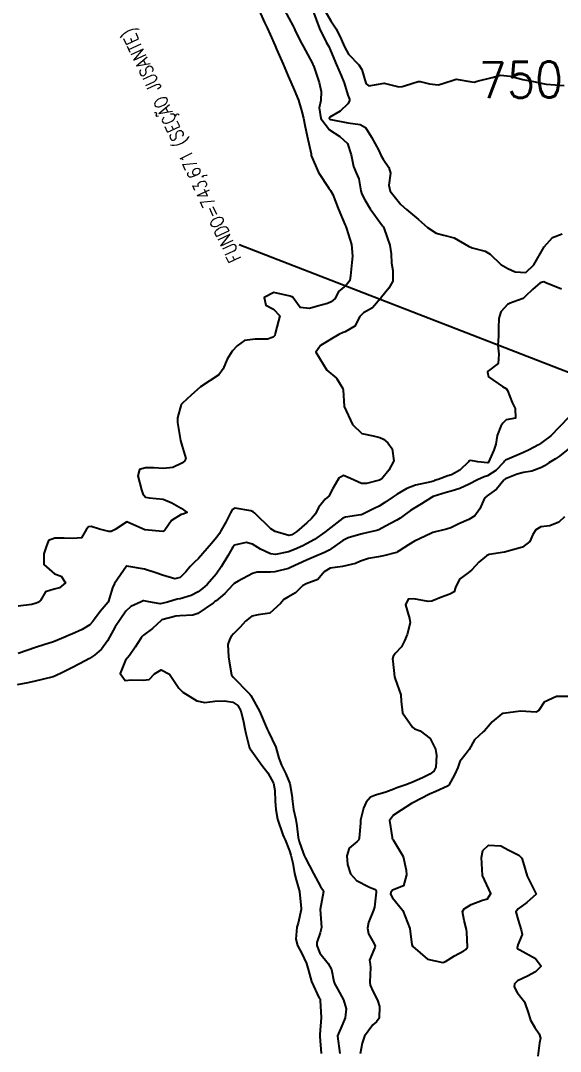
# Model space of a CAD drawing. Header units: metres. Extents: x 307586 to 320046, y 7427249 to 7434250.
# Drawn here: x 317844.5 to 317904.6, y 7431109.9 to 7431224.6 of the extents above; entities that cross this region are included whole.
import ezdxf
from ezdxf.enums import TextEntityAlignment as Align

# ---------------------------------------------------------------- set-up
doc = ezdxf.new("R2010")
doc.units = ezdxf.units.M
doc.header["$MEASUREMENT"] = 0
doc.linetypes.add('CONTINUO', pattern=[0])
for name, color, linetype in [('Cotas', 45, 'Continuous'), ('Curvas de Nivel 1m', 11, 'Continuous'), ('Curvas de Nivel 5m', 15, 'Continuous'), ('TEXTO', 45, 'Continuous')]:
    doc.layers.add(name, color=color, linetype=linetype)
doc.styles.add('ROMANS', font='romans', dxfattribs={"height": 0.2})
doc.styles.add('Style-STANDARD', font='STANDARD.shx')

msp = doc.modelspace()

# ---------------------------------------------------------------- linework, layer by layer
at = {"layer": 'Curvas de Nivel 1m', "flags": 128}
for points, elevation in [([(317873.87, 7431225.73), (317874.83, 7431223.93), (317874.94, 7431223.72), (317875.03, 7431223.54), (317875.63, 7431222.33), (317875.95, 7431221.71), (317876.98, 7431219.8), (317877.04, 7431219.69), (317877.09, 7431219.58), (317877.72, 7431217.68), (317877.94, 7431216.69), (317877.92, 7431215.68), (317877.73, 7431214.87), (317877.91, 7431213.68), (317878.9, 7431212.4), (317880.02, 7431211.66), (317880.88, 7431210.89), (317881.31, 7431209.64), (317881.55, 7431208.34), (317881.85, 7431207.63), (317882.16, 7431206.96), (317882.37, 7431205.63), (317882.47, 7431205.27), (317882.81, 7431204.62), (317883.42, 7431203.61), (317884.77, 7431201.73), (317884.84, 7431201.66), (317884.89, 7431201.6), (317884.98, 7431201.39), (317885.61, 7431199.59), (317885.75, 7431198.61), (317885.79, 7431197.58), (317885.91, 7431196.78), (317885.93, 7431195.58), (317885.48, 7431194.8), (317884.68, 7431193.81), (317884.58, 7431193.69), (317884.51, 7431193.6), (317883.65, 7431192.62), (317882.66, 7431192.04), (317882.27, 7431191.63), (317881.71, 7431190.56), (317880.63, 7431189.95), (317880.4, 7431189.88), (317879.91, 7431189.66), (317879.12, 7431189.16), (317878.62, 7431188.88), (317877.87, 7431188.41), (317877.36, 7431187.68), (317878.57, 7431185.67), (317879.68, 7431184.77), (317880.37, 7431183.64), (317880.4, 7431183.5), (317880.53, 7431181.64), (317881.43, 7431179.63), (317882.49, 7431178.62), (317883.74, 7431178.36), (317884.49, 7431178.2), (317884.88, 7431177.99), (317885.36, 7431177.59), (317885.84, 7431176.94), (317886.02, 7431175.58), (317885.48, 7431174.55), (317884.7, 7431173.6), (317884.43, 7431173.43), (317882.99, 7431173.05), (317882.43, 7431173.06), (317881.21, 7431173.63), (317880.44, 7431173.97), (317879.91, 7431173.65), (317879.27, 7431172.51), (317878.8, 7431171.66), (317878.6, 7431171.48), (317878.41, 7431171.33), (317877.67, 7431170.4), (317877.33, 7431169.68), (317876.9, 7431169.16), (317876.37, 7431168.68), (317875.26, 7431167.71), (317874.71, 7431167.36), (317874.36, 7431167.3), (317872.86, 7431167.74), (317872.37, 7431168.03), (317870.57, 7431169.76), (317870.39, 7431169.91), (317870.14, 7431170.01), (317868.39, 7431170.34), (317868.05, 7431170.14), (317867.87, 7431169.8), (317867.35, 7431168.78), (317866.8, 7431167.81), (317866.64, 7431167.52), (317866.35, 7431167.11), (317865.76, 7431166.4), (317865.3, 7431165.83), (317864.32, 7431164.72), (317863.86, 7431164.3), (317863.4, 7431163.85), (317862.9, 7431163.26), (317862.3, 7431162.62), (317861.7, 7431162.47), (317860.3, 7431162.87), (317859.56, 7431163.14), (317858.31, 7431163.54), (317856.36, 7431163.88), (317856.31, 7431163.86), (317854.99, 7431161.95), (317854.76, 7431161.47), (317854.31, 7431159.96), (317854.26, 7431159.87), (317853.38, 7431158.84), (317852.75, 7431157.97), (317852.54, 7431157.67), (317852.23, 7431157.35), (317851.39, 7431156.83), (317850.22, 7431156.3), (317850, 7431156.22), (317849.52, 7431156.01), (317848.21, 7431155.46), (317847.14, 7431155.11), (317846.2, 7431154.83), (317844.26, 7431154.15)], 752), ([(317871.05, 7431225.7), (317871.65, 7431224.37), (317871.95, 7431223.76), (317872.3, 7431223.02), (317872.85, 7431221.74), (317873.01, 7431221.39), (317873.74, 7431219.73), (317874.3, 7431218.39), (317874.58, 7431217.72), (317874.95, 7431216.87), (317875.42, 7431215.71), (317875.79, 7431214.57), (317875.98, 7431213.7), (317876.13, 7431212.93), (317876.39, 7431211.7), (317876.83, 7431209.73), (317876.83, 7431209.69), (317876.83, 7431209.66), (317876.86, 7431209.57), (317877.68, 7431207.68), (317878.82, 7431205.93), (317879, 7431205.67), (317879.25, 7431205.23), (317879.83, 7431203.66), (317880.62, 7431201.81), (317880.69, 7431201.65), (317880.77, 7431201.42), (317881.34, 7431199.64), (317881.44, 7431198.35), (317881.35, 7431197.64), (317881.23, 7431196.16), (317881.14, 7431195.64), (317880.97, 7431195.38), (317880.69, 7431195.11), (317879.9, 7431194.44), (317879.5, 7431193.66), (317879.08, 7431193.26), (317878.67, 7431193.09), (317877.54, 7431192.81), (317876.66, 7431192.52), (317875.61, 7431192.65), (317874.84, 7431193.72), (317874.78, 7431193.82), (317874.67, 7431193.84), (317874.51, 7431193.89), (317872.68, 7431194.31), (317871.62, 7431193.76), (317871.81, 7431192.9), (317872.66, 7431192.47), (317873.35, 7431191.73), (317873.21, 7431191.17), (317872.86, 7431189.74), (317872.81, 7431189.55), (317872.62, 7431189.36), (317872.01, 7431189.14), (317870.62, 7431189.12), (317869.43, 7431188.96), (317868.61, 7431188.4), (317868.07, 7431187.8), (317867.5, 7431186.89), (317867.06, 7431185.81), (317866.57, 7431185.17), (317864.55, 7431183.84), (317863.51, 7431182.88), (317862.53, 7431182), (317862.45, 7431181.94), (317862.39, 7431181.86), (317861.99, 7431180.39), (317861.97, 7431179.87), (317862.29, 7431178.06), (317862.33, 7431177.86), (317862.47, 7431177.32), (317862.9, 7431175.86), (317862.76, 7431175.55), (317862.45, 7431175.34), (317861.46, 7431174.86), (317860.44, 7431174.75), (317859.35, 7431174.8), (317858.44, 7431174.81), (317857.75, 7431174.61), (317857.59, 7431173.92), (317857.98, 7431172.35), (317858.12, 7431171.91), (317858.41, 7431171.55), (317858.83, 7431171.48), (317860.4, 7431171.33), (317861.37, 7431170.9), (317862.39, 7431170.33), (317863.05, 7431169.85), (317862.57, 7431169.67), (317862.38, 7431169.62), (317861.3, 7431168.95), (317860.56, 7431167.88), (317860.47, 7431167.77), (317860.36, 7431167.73), (317858.36, 7431167.91), (317856.37, 7431168.82), (317855.04, 7431167.95), (317854.6, 7431167.72), (317854.36, 7431167.71), (317853.31, 7431167.97), (317852.37, 7431168.3), (317852.09, 7431168.26), (317851.88, 7431167.98), (317851.33, 7431167.01), (317850.35, 7431166.94), (317849.37, 7431166.99), (317848.35, 7431166.97), (317847.66, 7431166.72), (317847.38, 7431166.04), (317847.12, 7431165.25), (317847.14, 7431164.04), (317848.3, 7431163.01), (317849.04, 7431162.76), (317849.54, 7431162.01), (317848.86, 7431161.45), (317848.28, 7431161.31), (317847.3, 7431161.02), (317846.74, 7431160.05), (317846.47, 7431159.83), (317846.26, 7431159.76), (317845.8, 7431159.6), (317844.26, 7431159.41)], 753), ([(317877.05, 7431225.69), (317877.77, 7431223.68), (317878.53, 7431222.16), (317878.8, 7431221.67), (317879.01, 7431221.22), (317879.65, 7431219.66), (317880.18, 7431218.45), (317880.5, 7431217.65), (317880.94, 7431216.28), (317881.1, 7431215.82), (317881.11, 7431215.65), (317880.93, 7431215.32), (317880.08, 7431214.5), (317878.91, 7431213.81), (317878.85, 7431213.73), (317878.86, 7431213.67), (317878.91, 7431213.6), (317879.04, 7431213.55), (317880.91, 7431213.19), (317882.3, 7431213.02), (317882.9, 7431212.66), (317883.57, 7431211.61), (317884.37, 7431210.11), (317884.6, 7431209.6), (317884.86, 7431209.16), (317885.49, 7431208.23), (317885.66, 7431207.59), (317885.5, 7431206.26), (317885.62, 7431205.59), (317886.8, 7431204.09), (317887.44, 7431203.56), (317888.78, 7431202.44), (317889.79, 7431201.54), (317890.76, 7431200.92), (317891.6, 7431200.68), (317892.76, 7431200.39), (317894.35, 7431199.48), (317894.74, 7431199.28), (317896.2, 7431198.92), (317896.73, 7431198.57), (317897.92, 7431197.44), (317898.72, 7431196.98), (317899.54, 7431196.6), (317900.71, 7431196.53), (317901.6, 7431197.4), (317902.74, 7431199.38), (317903.69, 7431200.44), (317904.76, 7431200.83)], 751), ([(317904.69, 7431194.67), (317902.95, 7431195.38), (317902.7, 7431195.49), (317902.31, 7431195.39), (317901.44, 7431194.65), (317900.68, 7431193.91), (317900.43, 7431193.66), (317899.8, 7431193.42), (317898.96, 7431193.14), (317898.67, 7431192.99), (317897.92, 7431192.17), (317897.72, 7431191.44), (317897.69, 7431190.39), (317897.66, 7431189.44), (317897.61, 7431188.44), (317897.7, 7431187.44), (317897.63, 7431186.41), (317896.58, 7431185.62), (317896.47, 7431185.45), (317896.57, 7431184.92), (317898.12, 7431183.87), (317898.56, 7431183.59), (317898.67, 7431183.43), (317899.19, 7431182.07), (317899.51, 7431181.42), (317899.58, 7431180.35), (317898.51, 7431180.15), (317898.15, 7431179.79), (317897.93, 7431179.44), (317897.51, 7431178.42), (317897.39, 7431177.44), (317897.16, 7431176.76), (317896.58, 7431175.45), (317896.53, 7431175.38), (317896.46, 7431175.36), (317895.39, 7431175.47), (317894.6, 7431175.61), (317894.46, 7431175.6), (317894.39, 7431175.55), (317894.33, 7431175.48), (317893.37, 7431174.57), (317892.44, 7431174.05), (317892.03, 7431173.91), (317890.95, 7431173.51), (317890.56, 7431173.39), (317890.43, 7431173.34), (317890.18, 7431173.27), (317888.43, 7431172.88), (317887.49, 7431172.5), (317886.42, 7431171.87), (317885.96, 7431171.58), (317885.04, 7431170.96), (317884.4, 7431170.56), (317883.76, 7431170.24), (317882.5, 7431169.62), (317882.42, 7431169.59), (317882.38, 7431169.58), (317880.67, 7431169.34), (317880.38, 7431169.21), (317878.36, 7431167.67), (317877.21, 7431166.83), (317876.34, 7431166.34), (317875.91, 7431166.13), (317875.01, 7431165.71), (317874.33, 7431165.47), (317872.88, 7431165.18), (317872.33, 7431165.23), (317871.23, 7431165.75), (317870.34, 7431166.31), (317869.61, 7431166.5), (317868.34, 7431166.22), (317868.13, 7431165.99), (317868.02, 7431165.79), (317867.57, 7431165.04), (317866.83, 7431163.8), (317866.3, 7431163), (317865.3, 7431161.82), (317864.75, 7431161.37), (317864.28, 7431161.03), (317863.51, 7431160.61), (317862.27, 7431160.25), (317861.94, 7431160.19), (317860.86, 7431159.87), (317860.39, 7431159.75), (317860.26, 7431159.71), (317860.07, 7431159.7), (317858.81, 7431159.9), (317858.26, 7431160.01), (317858.17, 7431160), (317857.95, 7431159.91), (317856.81, 7431159.37), (317856.25, 7431158.85), (317855.61, 7431157.94), (317855.06, 7431157.12), (317854.42, 7431155.96), (317854.21, 7431155.57), (317853.52, 7431154.65), (317852.74, 7431153.97), (317852.43, 7431153.74), (317852.19, 7431153.59), (317851.15, 7431153.03), (317850.18, 7431152.54), (317849.14, 7431152.02), (317848.5, 7431151.7), (317848.17, 7431151.57), (317846.94, 7431151.26), (317846.16, 7431151.07), (317845.33, 7431150.88), (317844.15, 7431150.67)], 751), ([(317905.96, 7431177.34), (317904.47, 7431176.1), (317904.03, 7431175.81), (317903.28, 7431175.37), (317902.79, 7431175.05), (317902.46, 7431174.86), (317901.39, 7431174.45), (317900.45, 7431174.28), (317899.75, 7431174.11), (317898.44, 7431173.58), (317898.34, 7431173.52), (317898.26, 7431173.43), (317897.45, 7431172.42), (317896.42, 7431171.68), (317896.12, 7431171.45), (317895.6, 7431170.25), (317895.05, 7431169.47), (317894.38, 7431169.07), (317893.27, 7431168.59), (317892.37, 7431168.14), (317891.91, 7431167.97), (317890.36, 7431167.6), (317890.16, 7431167.52), (317888.35, 7431166.65), (317887.66, 7431166.25), (317886.63, 7431165.57), (317886.46, 7431165.45), (317886.34, 7431165.41), (317884.88, 7431165.04), (317884.33, 7431164.92), (317883.21, 7431164.73), (317882.32, 7431164.42), (317881.77, 7431164.17), (317880.32, 7431163.85), (317878.95, 7431163.66), (317878.31, 7431163.23), (317877.58, 7431162.4), (317876.3, 7431161.9), (317875.87, 7431161.7), (317875.09, 7431160.9), (317874.27, 7431160.43), (317873.81, 7431160.18), (317873.43, 7431159.73), (317872.25, 7431158.65), (317870.94, 7431158.44), (317870.25, 7431158.31), (317869.55, 7431157.77), (317868.94, 7431157.07), (317868.22, 7431156.35), (317867.97, 7431156.04), (317867.8, 7431155.79), (317867.57, 7431155.16), (317867.64, 7431153.8), (317867.72, 7431153.32), (317867.98, 7431151.79), (317868.17, 7431151.51), (317869.92, 7431149.76), (317870.02, 7431149.64), (317870.14, 7431149.48), (317871.11, 7431147.75), (317871.83, 7431146.01), (317871.94, 7431145.74), (317872.09, 7431145.44), (317872.9, 7431143.73), (317873.27, 7431142.52), (317873.56, 7431141.72), (317874.04, 7431140.77), (317874.49, 7431139.71), (317874.71, 7431138.41), (317874.77, 7431137.71), (317874.89, 7431136.81), (317875.13, 7431135.7), (317875.27, 7431135), (317875.4, 7431133.7), (317875.5, 7431133.25), (317875.94, 7431131.99), (317876.07, 7431131.69), (317876.23, 7431131.38), (317877.09, 7431129.68), (317877.89, 7431128.22), (317878.12, 7431127.9), (317878.21, 7431127.67), (317877.86, 7431125.67), (317878, 7431123.67), (317877.83, 7431123.08), (317877.48, 7431122.01), (317877.48, 7431121.67), (317877.8, 7431120.81), (317878.74, 7431119.66), (317879.12, 7431118.99), (317879.37, 7431117.65), (317879.47, 7431117.36), (317879.76, 7431116.86), (317880.44, 7431115.63), (317880.73, 7431114.63), (317880.63, 7431113.63), (317880.35, 7431112.99), (317879.77, 7431111.64), (317879.77, 7431111.57), (317880.05, 7431109.64)], 749), ([(317905.01, 7431169.35), (317904.38, 7431168.75), (317903.39, 7431168.35), (317902.37, 7431168.24), (317901.82, 7431167.93), (317901.51, 7431167.39), (317901.14, 7431166.61), (317900.35, 7431165.97), (317898.34, 7431165.43), (317896.63, 7431165.16), (317896.34, 7431165.04), (317895.47, 7431164.32), (317894.72, 7431163.47), (317894.31, 7431163.13), (317893.35, 7431162.44), (317892.88, 7431161.49), (317892.75, 7431161.03), (317892.28, 7431160.75), (317891.35, 7431160.44), (317890.27, 7431159.96), (317889.87, 7431159.93), (317888.27, 7431160.25), (317887.62, 7431160.21), (317887.32, 7431159.56), (317887.77, 7431158.04), (317887.86, 7431157.55), (317887.52, 7431156.27), (317887.23, 7431155.56), (317886.88, 7431154.9), (317886.2, 7431154.14), (317885.95, 7431153.82), (317885.9, 7431153.57), (317885.93, 7431153.31), (317886.11, 7431151.57), (317886.17, 7431151.34), (317886.82, 7431149.56), (317886.84, 7431148.86), (317887, 7431147.56), (317888.11, 7431145.96), (317888.35, 7431145.79), (317888.98, 7431145.54), (317890.09, 7431144.69), (317890.67, 7431143.51), (317890.78, 7431142.8), (317890.72, 7431141.51), (317890.48, 7431141.08), (317890.04, 7431140.75), (317889.24, 7431140.32), (317888.03, 7431139.81), (317887.84, 7431139.74), (317887.37, 7431139.56), (317886.38, 7431139.2), (317886.02, 7431139.05), (317885.16, 7431138.72), (317884.01, 7431138.4), (317883.44, 7431138.17), (317882.96, 7431137.61), (317882.66, 7431136.95), (317882.35, 7431135.62), (317882.32, 7431135.28), (317882.18, 7431133.62), (317882.13, 7431133.44), (317881.95, 7431133.23), (317881.06, 7431132.51), (317880.83, 7431131.63), (317880.87, 7431130.68), (317881.23, 7431129.63), (317881.9, 7431128.92), (317883.34, 7431128.16), (317883.89, 7431127.94), (317884.07, 7431127.79), (317884.08, 7431127.6), (317883.87, 7431125.92), (317883.79, 7431125.59), (317883.21, 7431124.23), (317883.1, 7431123.6), (317883.21, 7431122.98), (317883.82, 7431121.95), (317883.96, 7431121.59), (317883.94, 7431121.46), (317883.81, 7431121.18), (317883.35, 7431120.04), (317883.39, 7431119.6), (317883.43, 7431119.24), (317883.37, 7431117.6), (317883.42, 7431117.26), (317883.75, 7431116.53), (317884.24, 7431115.58), (317884.45, 7431114.87), (317884.42, 7431113.58), (317884.11, 7431113.19), (317883.71, 7431112.85), (317882.77, 7431111.6), (317882.5, 7431110.79), (317882.3, 7431109.61)], 748), ([(317906.09, 7431149.38), (317904.14, 7431149.36), (317902.77, 7431148.74), (317902.13, 7431147.79), (317901.88, 7431147.62), (317900.13, 7431147.74), (317898.18, 7431147.49), (317898.12, 7431147.48), (317898.09, 7431147.46), (317898.04, 7431147.43), (317896.98, 7431146.57), (317896.1, 7431145.57), (317895.97, 7431145.45), (317895, 7431144.56), (317894.42, 7431143.47), (317894.07, 7431143.05), (317893.39, 7431142.15), (317893.14, 7431141.49), (317892.81, 7431140.72), (317892.14, 7431139.5), (317892.09, 7431139.43), (317892.02, 7431139.4), (317890.7, 7431138.82), (317890.01, 7431138.5), (317888.15, 7431137.55), (317888, 7431137.46), (317886.85, 7431136.71), (317885.99, 7431136.18), (317885.57, 7431135.58), (317885.85, 7431133.68), (317885.87, 7431133.57), (317885.89, 7431133.51), (317885.95, 7431133.41), (317887.08, 7431131.56), (317887.41, 7431130.05), (317887.44, 7431129.55), (317887.13, 7431128.32), (317885.89, 7431127.84), (317885.7, 7431127.57), (317885.68, 7431127.37), (317885.88, 7431126.97), (317887.03, 7431125.56), (317887.83, 7431123.55), (317888.03, 7431121.76), (317888.14, 7431121.55), (317889.79, 7431120.16), (317891.49, 7431119.8), (317891.79, 7431119.9), (317892.77, 7431120.51), (317893.81, 7431121.08), (317894.05, 7431121.22), (317894.24, 7431121.47), (317894.15, 7431123.15), (317894.1, 7431123.47), (317893.85, 7431124.47), (317893.69, 7431125.47), (317893.87, 7431125.75), (317894.64, 7431126.23), (317895.88, 7431126.73), (317896.44, 7431126.88), (317896.83, 7431127.44), (317895.9, 7431129.45), (317895.78, 7431131.45), (317895.94, 7431132.24), (317896.57, 7431132.82), (317897.95, 7431132.77), (317898.82, 7431132.29), (317899.94, 7431131.72), (317900.28, 7431131.4), (317900.42, 7431130.9), (317900.86, 7431129.39), (317901.88, 7431127.38), (317900.82, 7431126.45), (317899.87, 7431125.77), (317899.61, 7431125.4), (317899.85, 7431124.49), (317900.21, 7431123.4), (317900.31, 7431122.91), (317899.82, 7431121.74), (317899.75, 7431121.4), (317899.81, 7431121.32), (317900.03, 7431121.18), (317901.8, 7431120.23), (317902.41, 7431119.37), (317901.78, 7431118.75), (317900.91, 7431118.25), (317899.77, 7431117.73), (317899.44, 7431117.4), (317899.43, 7431117.08), (317899.75, 7431116.46), (317900.58, 7431115.39), (317901, 7431114.11), (317901.23, 7431113.38), (317901.7, 7431112.56), (317902.18, 7431111.85), (317902.34, 7431111.37), (317902.23, 7431110.83), (317902.03, 7431109.37)], 747)]:
    msp.add_lwpolyline(points, dxfattribs=dict(at, elevation=elevation))
at = {"layer": 'Curvas de Nivel 5m', "elevation": 750, "flags": 128}
for points in [[(317878.38, 7431225.68), (317879.04, 7431224.55), (317879.63, 7431223.66), (317880.19, 7431222.49), (317880.54, 7431221.65), (317881, 7431220.82), (317882.13, 7431219.63), (317882.49, 7431219.14), (317882.92, 7431217.62), (317882.93, 7431217.59), (317882.96, 7431217.53), (317883.26, 7431217.31), (317884.96, 7431217.6), (317886.59, 7431217.21), (317886.96, 7431217.24), (317887.23, 7431217.29), (317888.04, 7431217.56), (317888.73, 7431217.78), (317888.97, 7431217.78), (317889.99, 7431217.54), (317890.96, 7431217.41), (317891.36, 7431217.52), (317892.97, 7431218.05), (317894.71, 7431217.74), (317894.97, 7431217.71), (317895.32, 7431217.83), (317896.97, 7431218.24), (317897.91, 7431218.51), (317898.97, 7431218.4), (317900.38, 7431218), (317900.97, 7431217.9), (317901.39, 7431217.83), (317902.96, 7431217.51), (317904.96, 7431217.36)], [(317905.44, 7431180.42), (317904.5, 7431179.4), (317904.48, 7431179.38), (317904.47, 7431179.36), (317903.49, 7431178.37), (317902.49, 7431177.62), (317902.34, 7431177.53), (317902.11, 7431177.38), (317901.07, 7431176.81), (317900.47, 7431176.53), (317898.91, 7431175.86), (317898.47, 7431175.66), (317898.35, 7431175.55), (317898.26, 7431175.43), (317897.38, 7431174.51), (317896.44, 7431173.93), (317896.09, 7431173.8), (317895.34, 7431173.47), (317894.43, 7431172.98), (317893.39, 7431172.52), (317892.42, 7431172.23), (317891.85, 7431172.08), (317890.41, 7431171.61), (317890.22, 7431171.52), (317889.13, 7431170.81), (317888.39, 7431170.35), (317887.9, 7431170.05), (317887.18, 7431169.56), (317886.73, 7431169.22), (317886.38, 7431168.98), (317885.1, 7431168.32), (317884.37, 7431167.91), (317884.14, 7431167.83), (317883.16, 7431167.61), (317882.51, 7431167.47), (317882.36, 7431167.44), (317880.95, 7431167.04), (317880.35, 7431166.74), (317878.83, 7431165.66), (317878.33, 7431165.39), (317877.12, 7431164.89), (317876.32, 7431164.55), (317874.56, 7431163.72), (317874.31, 7431163.62), (317872.79, 7431163.25), (317872.31, 7431163.22), (317870.86, 7431163.2), (317870.31, 7431163.06), (317868.73, 7431162.22), (317868.29, 7431161.95), (317868.14, 7431161.79), (317867.26, 7431160.82), (317866.27, 7431160.03), (317866.14, 7431159.94), (317865.97, 7431159.81), (317864.25, 7431158.6), (317863.69, 7431158.41), (317862.25, 7431158.36), (317861.81, 7431158.3), (317860.24, 7431157.9), (317860.2, 7431157.88), (317859.19, 7431156.94), (317858.22, 7431156.19), (317858.07, 7431156.06), (317857.95, 7431155.91), (317857.27, 7431154.85), (317856.63, 7431153.93), (317856.43, 7431153.68), (317856.19, 7431153.4), (317855.62, 7431151.94), (317856.16, 7431151.17), (317856.87, 7431151.22), (317858.16, 7431151.2), (317858.82, 7431151.25), (317859.44, 7431151.89), (317860.18, 7431152.35), (317861.1, 7431151.87), (317862.15, 7431150.31), (317862.57, 7431149.86), (317864.13, 7431148.88), (317865.03, 7431148.72), (317866.13, 7431148.85), (317867.22, 7431148.89), (317868.13, 7431148.73), (317868.71, 7431148.37), (317869.03, 7431147.78), (317869.33, 7431146.55), (317869.47, 7431145.77), (317869.59, 7431145.27), (317869.97, 7431143.76), (317870, 7431143.68), (317870.07, 7431143.55), (317871.38, 7431141.75), (317872.04, 7431140.87), (317872.66, 7431139.73), (317872.82, 7431138.92), (317872.86, 7431137.73), (317872.92, 7431136.8), (317873.1, 7431135.73), (317873.7, 7431133.98), (317873.82, 7431133.72), (317873.95, 7431133.41), (317874.42, 7431132.19), (317874.57, 7431131.71), (317874.79, 7431130.84), (317875, 7431129.7), (317875.17, 7431128.98), (317875.55, 7431127.69), (317875.75, 7431125.79), (317875.75, 7431125.69), (317875.39, 7431124.15), (317875.27, 7431123.7), (317875.15, 7431122.37), (317875.32, 7431121.69), (317875.8, 7431120.78), (317876.34, 7431119.68), (317876.56, 7431118.89), (317876.88, 7431117.68), (317877.74, 7431115.83), (317877.8, 7431115.73), (317877.83, 7431115.67), (317877.84, 7431115.57), (317877.94, 7431113.67), (317877.81, 7431111.78), (317877.8, 7431111.67), (317877.81, 7431111.55), (317877.97, 7431109.67)]]:
    msp.add_lwpolyline(points, dxfattribs=at)
at = {"layer": 'TEXTO', "linetype": 'CONTINUO', "flags": 128}
msp.add_lwpolyline([(317941.79, 7431171.31), (317868.83, 7431199.61)], dxfattribs=at)

# ---------------------------------------------------------------- texts
at = {"layer": 'Cotas', "style": 'Style-STANDARD'}
msp.add_text('750', height=4, rotation=0.7939, dxfattribs=at).set_placement((317900.17, 7431217.97, 750), align=Align.MIDDLE_CENTER)
at = {"layer": 'TEXTO', "style": 'ROMANS', "width": 0.8}
msp.add_text('FUNDO=743,671 (SEÇÃO JUSANTE)', height=1.5, rotation=115.0981, dxfattribs=at).set_placement((317869.12, 7431198.1, 753))

doc.saveas('drawing.dxf')
